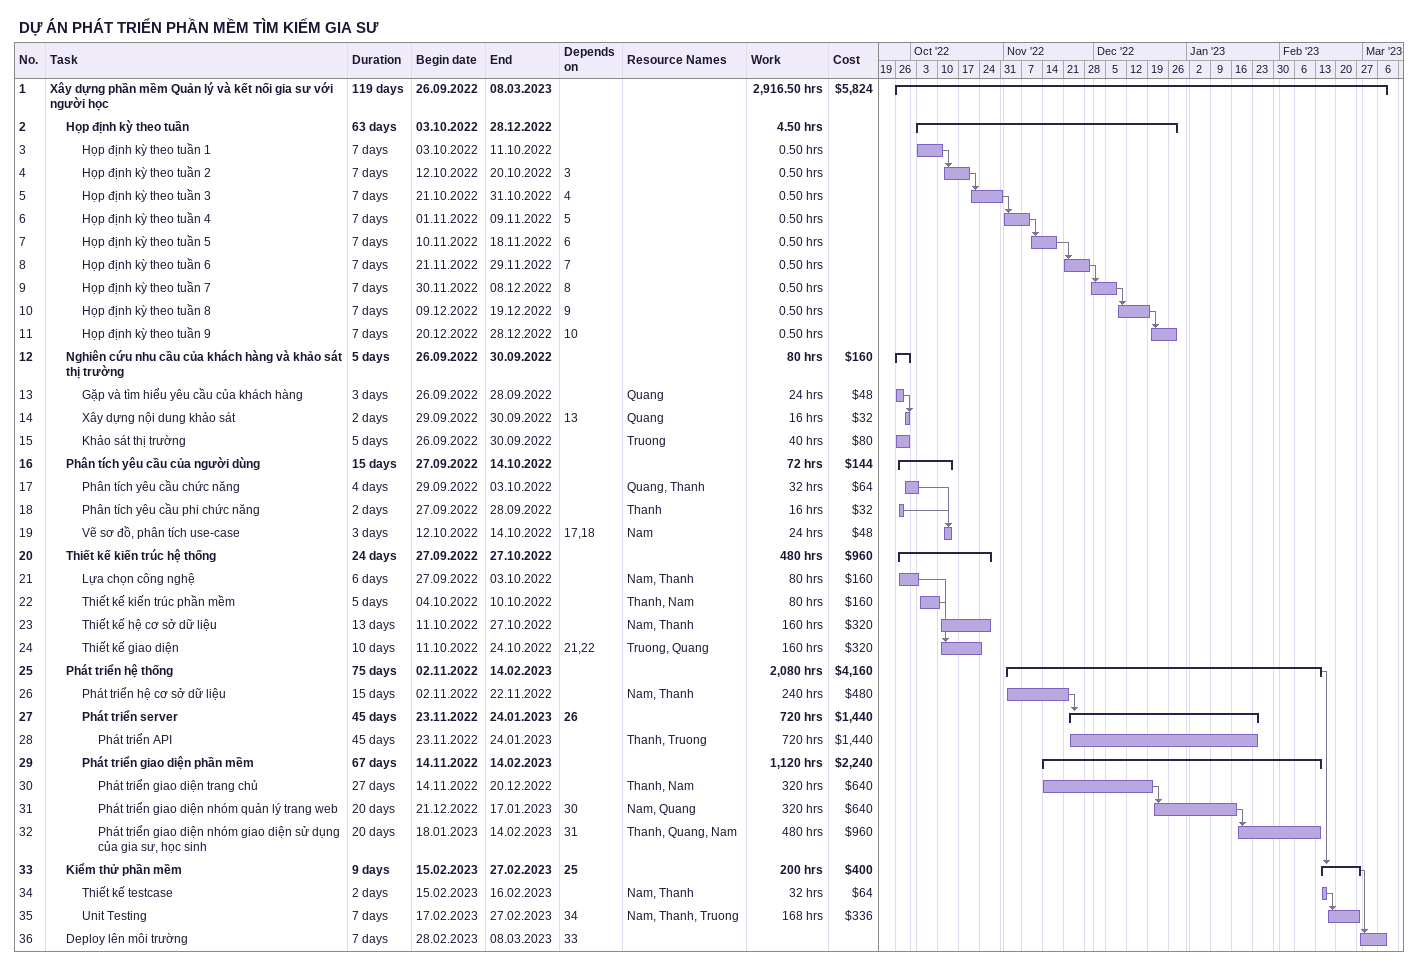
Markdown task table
DỰ ÁN PHÁT TRIỂN PHẦN MỀM TÌM KIẾM GIA SƯ

| ID | Level | Task | Duration | Start | Finish | Predecessors | Resources | Work (h) | Cost ($) |
|---|---|---|---|---|---|---|---|---|---|
| 1 | 1 | **Xây dựng phần mềm Quản lý và kết nối gia sư với người học** | 119d | 2022-09-26 | 2023-03-08 |  |  | 2916.50 | 5824 |
| 2 | 2 | **Họp định kỳ theo tuần** | 63d | 2022-10-03 | 2022-12-28 |  |  | 4.50 |  |
| 3 | 3 | Họp định kỳ theo tuần 1 | 7d | 2022-10-03 | 2022-10-11 |  |  | 0.50 |  |
| 4 | 3 | Họp định kỳ theo tuần 2 | 7d | 2022-10-12 | 2022-10-20 | 3 |  | 0.50 |  |
| 5 | 3 | Họp định kỳ theo tuần 3 | 7d | 2022-10-21 | 2022-10-31 | 4 |  | 0.50 |  |
| 6 | 3 | Họp định kỳ theo tuần 4 | 7d | 2022-11-01 | 2022-11-09 | 5 |  | 0.50 |  |
| 7 | 3 | Họp định kỳ theo tuần 5 | 7d | 2022-11-10 | 2022-11-18 | 6 |  | 0.50 |  |
| 8 | 3 | Họp định kỳ theo tuần 6 | 7d | 2022-11-21 | 2022-11-29 | 7 |  | 0.50 |  |
| 9 | 3 | Họp định kỳ theo tuần 7 | 7d | 2022-11-30 | 2022-12-08 | 8 |  | 0.50 |  |
| 10 | 3 | Họp định kỳ theo tuần 8 | 7d | 2022-12-09 | 2022-12-19 | 9 |  | 0.50 |  |
| 11 | 3 | Họp định kỳ theo tuần 9 | 7d | 2022-12-20 | 2022-12-28 | 10 |  | 0.50 |  |
| 12 | 2 | **Nghiên cứu nhu cầu của khách hàng và khảo sát thị trường** | 5d | 2022-09-26 | 2022-09-30 |  |  | 80 | 160 |
| 13 | 3 | Gặp và tìm hiểu yêu cầu của khách hàng | 3d | 2022-09-26 | 2022-09-28 |  | Quang | 24 | 48 |
| 14 | 3 | Xây dựng nội dung khảo sát | 2d | 2022-09-29 | 2022-09-30 | 13 | Quang | 16 | 32 |
| 15 | 3 | Khảo sát thị trường | 5d | 2022-09-26 | 2022-09-30 |  | Truong | 40 | 80 |
| 16 | 2 | **Phân tích yêu cầu của người dùng** | 15d | 2022-09-27 | 2022-10-14 |  |  | 72 | 144 |
| 17 | 3 | Phân tích yêu cầu chức năng | 4d | 2022-09-29 | 2022-10-03 |  | Quang, Thanh | 32 | 64 |
| 18 | 3 | Phân tích yêu cầu phi chức năng | 2d | 2022-09-27 | 2022-09-28 |  | Thanh | 16 | 32 |
| 19 | 3 | Vẽ sơ đồ, phân tích use-case | 3d | 2022-10-12 | 2022-10-14 | 17, 18 | Nam | 24 | 48 |
| 20 | 2 | **Thiết kế kiến trúc hệ thống** | 24d | 2022-09-27 | 2022-10-27 |  |  | 480 | 960 |
| 21 | 3 | Lựa chọn công nghệ | 6d | 2022-09-27 | 2022-10-03 |  | Nam, Thanh | 80 | 160 |
| 22 | 3 | Thiết kế kiến trúc phần mềm | 5d | 2022-10-04 | 2022-10-10 |  | Thanh, Nam | 80 | 160 |
| 23 | 3 | Thiết kế hệ cơ sở dữ liệu | 13d | 2022-10-11 | 2022-10-27 |  | Nam, Thanh | 160 | 320 |
| 24 | 3 | Thiết kế giao diện | 10d | 2022-10-11 | 2022-10-24 | 21, 22 | Truong, Quang | 160 | 320 |
| 25 | 2 | **Phát triển hệ thống** | 75d | 2022-11-02 | 2023-02-14 |  |  | 2080 | 4160 |
| 26 | 3 | Phát triển hệ cơ sở dữ liệu | 15d | 2022-11-02 | 2022-11-22 |  | Nam, Thanh | 240 | 480 |
| 27 | 3 | **Phát triển server** | 45d | 2022-11-23 | 2023-01-24 | 26 |  | 720 | 1440 |
| 28 | 4 | Phát triển API | 45d | 2022-11-23 | 2023-01-24 |  | Thanh, Truong | 720 | 1440 |
| 29 | 3 | **Phát triển giao diện phần mềm** | 67d | 2022-11-14 | 2023-02-14 |  |  | 1120 | 2240 |
| 30 | 4 | Phát triển giao diện trang chủ | 27d | 2022-11-14 | 2022-12-20 |  | Thanh, Nam | 320 | 640 |
| 31 | 4 | Phát triển giao diện nhóm quản lý trang web | 20d | 2022-12-21 | 2023-01-17 | 30 | Nam, Quang | 320 | 640 |
| 32 | 4 | Phát triển giao diện nhóm giao diện sử dụng của gia sư, học sinh | 20d | 2023-01-18 | 2023-02-14 | 31 | Thanh, Quang, Nam | 480 | 960 |
| 33 | 2 | **Kiểm thử phần mềm** | 9d | 2023-02-15 | 2023-02-27 | 25 |  | 200 | 400 |
| 34 | 3 | Thiết kế testcase | 2d | 2023-02-15 | 2023-02-16 |  | Nam, Thanh | 32 | 64 |
| 35 | 3 | Unit Testing | 7d | 2023-02-17 | 2023-02-27 | 34 | Nam, Thanh, Truong | 168 | 336 |
| 36 | 2 | Deploy lên môi trường | 7d | 2023-02-28 | 2023-03-08 | 33 |  |  |  |
